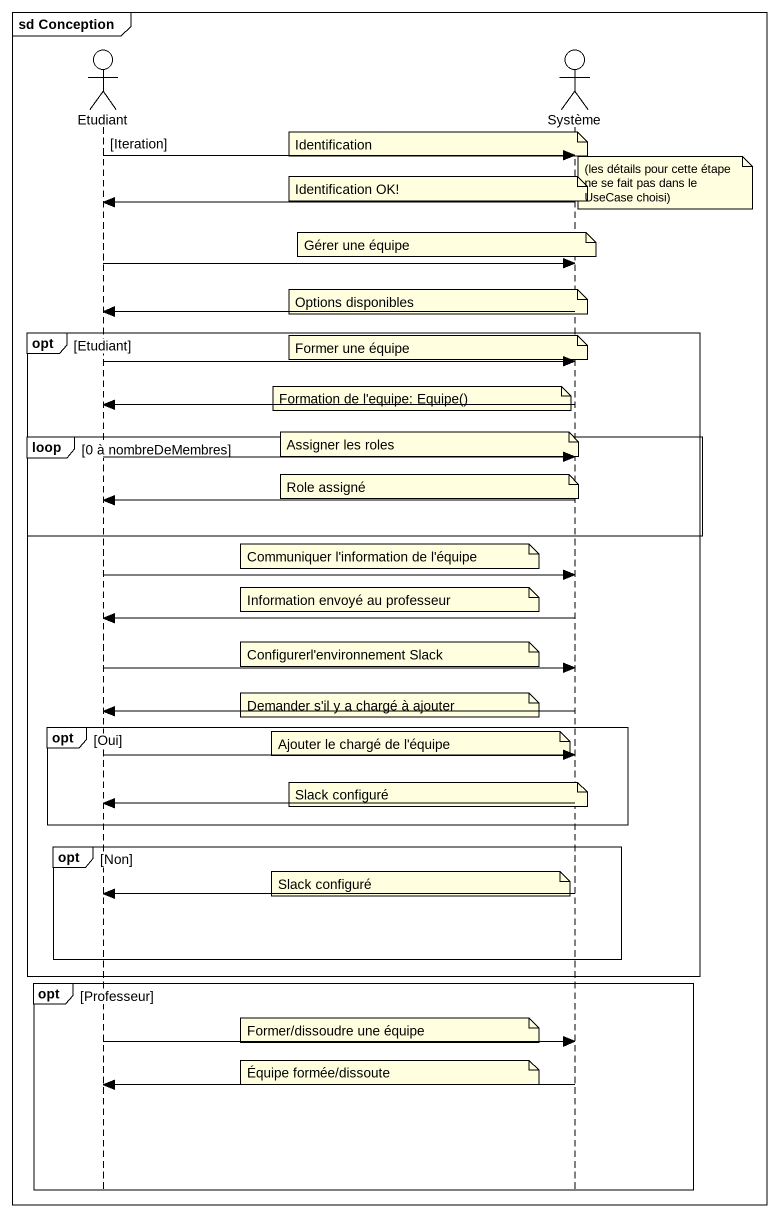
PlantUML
@startuml
mainframe sd Conception
hide footbox
actor Etudiant
actor Système

note over Système : Identification
Etudiant -> Système : [Iteration]
note right of Système : (les détails pour cette étape ne se fait pas dans le UseCase choisi)
note over Système : Identification OK!
Système -> Etudiant
note over Système : Gérer une équipe
Etudiant -> Système
note over Système : Options disponibles
Système -> Etudiant
opt Etudiant
  note over Système : Former une équipe
  Etudiant -> Système
  note left of Système : Formation de l'equipe: Equipe()
  Système -> Etudiant
  loop 0 à nombreDeMembres
    note over Système : Assigner les roles
    Etudiant -> Système
    note over Système : Role assigné
    Système -> Etudiant
  end
  note left of Système : Communiquer l'information de l'équipe
  Etudiant -> Système
  note left of Système : Information envoyé au professeur
  Système -> Etudiant
  note left of Système : Configurerl'environnement Slack
  Etudiant -> Système
  note left of Système : Demander s'il y a chargé à ajouter
  Système -> Etudiant
  opt Oui
    note left of Système : Ajouter le chargé de l'équipe
    Etudiant -> Système
    note over Système : Slack configuré
    Système -> Etudiant
  end
  opt Non
    note left of Système : Slack configuré
    Système -> Etudiant
  end
end
opt Professeur
  note left of Système : Former/dissoudre une équipe
  Etudiant -> Système
  note left of Système : Équipe formée/dissoute
  Système -> Etudiant
end
@enduml
